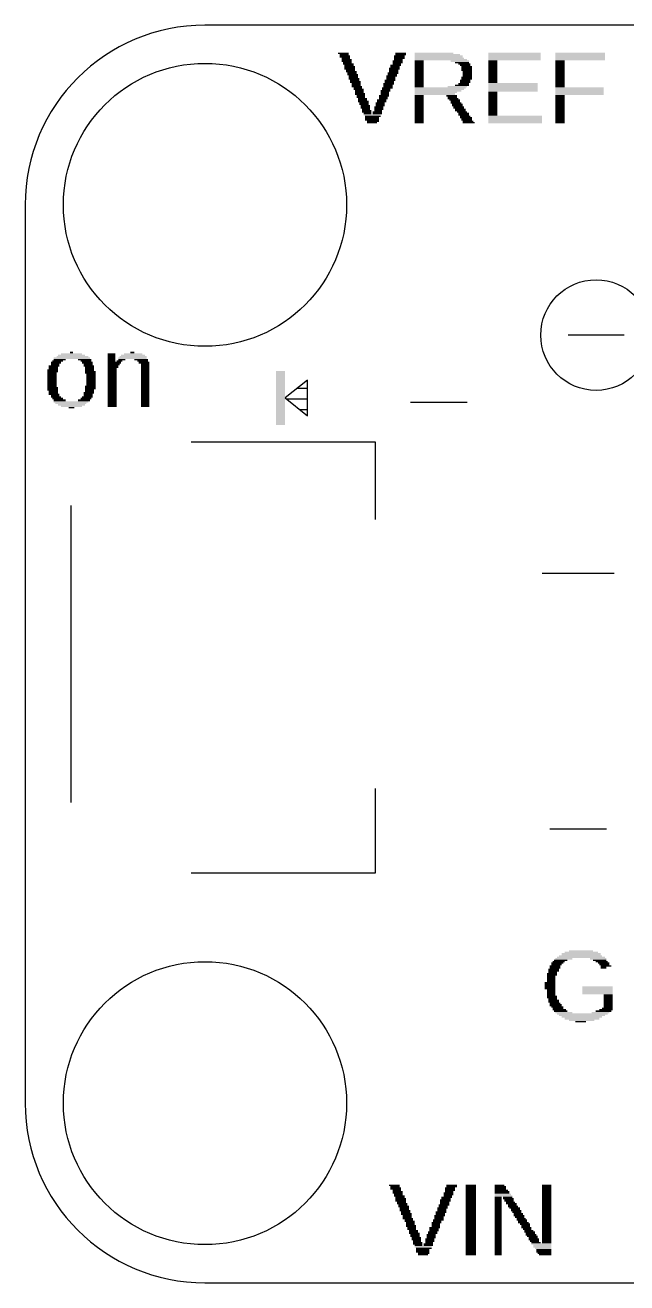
# Model space of a CAD drawing. Extents: x 0 to 25.4, y 0 to 17.8.
# Drawn here: x 0 to 8.5, y 0 to 17.78 of the extents above; entities that cross this region are included whole.
import ezdxf

# ---------------------------------------------------------------- set-up
doc = ezdxf.new("R2010")
doc.units = 0
for name, color, linetype in [('170', 40, 'CONTINUOUS'), ('20', 53, 'CONTINUOUS'), ('21', 53, 'CONTINUOUS')]:
    doc.layers.add(name, color=color, linetype=linetype)

# ---------------------------------------------------------------- blocks, each defined once
blk = doc.blocks.new('RECT')
blk.add_solid([(-0.5, -0.5), (0.5, -0.5), (-0.5, 0.5), (0.5, 0.5)])

msp = doc.modelspace()

# ---------------------------------------------------------------- linework, layer by layer
at = {"layer": '20'}
for p, q in [((22.86, 17.78), (2.54, 17.78)), ((0, 15.24), (0, 2.54)), ((2.54, 0), (22.86, 0))]:
    msp.add_line(p, q, dxfattribs=at)
for centre, start, end in [((2.54, 15.24), 90, 180), ((2.54, 2.54), 180, 270)]:
    msp.add_arc(centre, 2.54, start, end, dxfattribs=at)
at = {"layer": '21'}
for p, q in [((8.4613, 13.3985), (7.6676, 13.3985)), ((3.9878, 12.7635), (3.6703, 12.5095)), ((3.8449, 12.6492), (3.9878, 12.6492)), ((3.9878, 12.2555), (3.9878, 12.7635)), ((3.6703, 12.5095), (3.9878, 12.2555)), ((3.6862, 12.4968), (3.9878, 12.4968)), ((6.242, 12.446), (5.442, 12.446)), ((3.8767, 12.3444), (3.9878, 12.3444)), ((2.3445, 11.89), (4.9445, 11.89)), ((4.9445, 11.89), (4.9445, 10.79)), ((0.6445, 10.99), (0.6445, 6.79)), ((7.3025, 10.033), (8.3185, 10.033)), ((4.9445, 6.99), (4.9445, 5.79)), ((8.2105, 6.4135), (7.4105, 6.4135)), ((4.9445, 5.79), (2.3445, 5.79))]:
    msp.add_line(p, q, dxfattribs=at)
for centre, radius in [((2.54, 15.24), 2), ((8.0645, 13.3985), 0.7817), ((2.54, 2.54), 2)]:
    msp.add_circle(centre, radius, dxfattribs=at)

# ---------------------------------------------------------------- block references
at = {"layer": '170'}
for p, xscale, yscale in [((4.495, 17.381), 0.15, 0.02), ((4.505, 17.361), 0.13, 0.02), ((4.515, 17.336), 0.15, 0.03), ((4.53, 17.311), 0.12, 0.02), ((4.54, 17.291), 0.14, 0.02), ((4.54, 17.271), 0.14, 0.02), ((4.55, 17.251), 0.12, 0.02), ((5.26, 17.271), 0.14, 0.02), ((5.26, 17.251), 0.14, 0.02), ((5.285, 17.336), 0.15, 0.03), ((5.285, 17.311), 0.15, 0.02), ((5.27, 17.291), 0.12, 0.02), ((5.305, 17.381), 0.15, 0.02), ((5.305, 17.361), 0.15, 0.02), ((5.775, 17.381), 0.55, 0.02), ((5.82, 17.361), 0.64, 0.02), ((5.84, 17.336), 0.68, 0.03), ((5.85, 17.311), 0.7, 0.02), ((5.87, 17.291), 0.74, 0.02), ((5.565, 17.271), 0.13, 0.02), ((5.565, 17.251), 0.13, 0.02), ((6.14, 17.271), 0.26, 0.02), ((6.17, 17.251), 0.2, 0.02), ((6.91, 17.381), 0.74, 0.02), ((6.91, 17.361), 0.74, 0.02), ((6.91, 17.336), 0.74, 0.03), ((6.91, 17.311), 0.74, 0.02), ((6.91, 17.291), 0.74, 0.02), ((6.605, 17.271), 0.13, 0.02), ((6.605, 17.251), 0.13, 0.02), ((7.84, 17.381), 0.7, 0.02), ((7.84, 17.361), 0.7, 0.02), ((7.84, 17.336), 0.7, 0.03), ((7.84, 17.311), 0.7, 0.02), ((7.84, 17.291), 0.7, 0.02), ((7.555, 17.271), 0.13, 0.02), ((7.555, 17.251), 0.13, 0.02), ((4.565, 17.231), 0.15, 0.02), ((4.575, 17.211), 0.13, 0.02), ((4.585, 17.191), 0.15, 0.02), ((4.585, 17.166), 0.15, 0.03), ((4.595, 17.141), 0.13, 0.02), ((4.605, 17.121), 0.15, 0.02), ((4.615, 17.101), 0.13, 0.02), ((4.625, 17.081), 0.15, 0.02), ((4.635, 17.061), 0.13, 0.02), ((5.175, 17.061), 0.15, 0.02), ((5.195, 17.101), 0.15, 0.02), ((5.185, 17.081), 0.13, 0.02), ((5.215, 17.166), 0.15, 0.03), ((5.205, 17.141), 0.13, 0.02), ((5.205, 17.121), 0.13, 0.02), ((5.235, 17.211), 0.15, 0.02), ((5.225, 17.191), 0.13, 0.02), ((5.25, 17.231), 0.12, 0.02), ((5.565, 17.231), 0.13, 0.02), ((5.565, 17.211), 0.13, 0.02), ((5.565, 17.191), 0.13, 0.02), ((5.565, 17.166), 0.13, 0.03), ((5.565, 17.141), 0.13, 0.02), ((5.565, 17.121), 0.13, 0.02), ((5.565, 17.101), 0.13, 0.02), ((5.565, 17.081), 0.13, 0.02), ((5.565, 17.061), 0.13, 0.02), ((6.205, 17.231), 0.17, 0.02), ((6.215, 17.211), 0.15, 0.02), ((6.235, 17.191), 0.15, 0.02), ((6.235, 17.166), 0.15, 0.03), ((6.235, 17.141), 0.15, 0.02), ((6.245, 17.121), 0.13, 0.02), ((6.245, 17.101), 0.13, 0.02), ((6.245, 17.081), 0.13, 0.02), ((6.245, 17.061), 0.13, 0.02), ((6.605, 17.231), 0.13, 0.02), ((6.605, 17.211), 0.13, 0.02), ((6.605, 17.191), 0.13, 0.02), ((6.605, 17.166), 0.13, 0.03), ((6.605, 17.141), 0.13, 0.02), ((6.605, 17.121), 0.13, 0.02), ((6.605, 17.101), 0.13, 0.02), ((6.605, 17.081), 0.13, 0.02), ((6.605, 17.061), 0.13, 0.02), ((7.555, 17.231), 0.13, 0.02), ((7.555, 17.211), 0.13, 0.02), ((7.555, 17.191), 0.13, 0.02), ((7.555, 17.166), 0.13, 0.03), ((7.555, 17.141), 0.13, 0.02), ((7.555, 17.121), 0.13, 0.02), ((7.555, 17.101), 0.13, 0.02), ((7.555, 17.081), 0.13, 0.02), ((7.555, 17.061), 0.13, 0.02), ((4.635, 17.041), 0.13, 0.02), ((4.645, 17.021), 0.15, 0.02), ((4.655, 17.001), 0.13, 0.02), ((4.665, 16.976), 0.15, 0.03), ((4.675, 16.951), 0.13, 0.02), ((4.675, 16.931), 0.13, 0.02), ((4.685, 16.911), 0.15, 0.02), ((4.7, 16.891), 0.12, 0.02), ((5.115, 16.891), 0.15, 0.02), ((5.135, 16.951), 0.15, 0.02), ((5.125, 16.931), 0.13, 0.02), ((5.125, 16.911), 0.13, 0.02), ((5.155, 17.001), 0.15, 0.02), ((5.145, 16.976), 0.13, 0.03), ((5.165, 17.041), 0.13, 0.02), ((5.165, 17.021), 0.13, 0.02), ((5.565, 17.041), 0.13, 0.02), ((5.565, 17.021), 0.13, 0.02), ((5.565, 17.001), 0.13, 0.02), ((5.565, 16.976), 0.13, 0.03), ((5.565, 16.951), 0.13, 0.02), ((5.565, 16.931), 0.13, 0.02), ((5.565, 16.911), 0.13, 0.02), ((5.86, 16.891), 0.72, 0.02), ((6.105, 16.911), 0.27, 0.02), ((6.17, 16.931), 0.2, 0.02), ((6.195, 16.951), 0.15, 0.02), ((6.215, 17.001), 0.15, 0.02), ((6.215, 16.976), 0.15, 0.03), ((6.235, 17.041), 0.15, 0.02), ((6.235, 17.021), 0.15, 0.02), ((6.605, 17.041), 0.13, 0.02), ((6.605, 17.021), 0.13, 0.02), ((6.605, 17.001), 0.13, 0.02), ((6.605, 16.976), 0.13, 0.03), ((6.89, 16.951), 0.7, 0.02), ((6.89, 16.931), 0.7, 0.02), ((6.89, 16.911), 0.7, 0.02), ((6.89, 16.891), 0.7, 0.02), ((7.555, 17.041), 0.13, 0.02), ((7.555, 17.021), 0.13, 0.02), ((7.555, 17.001), 0.13, 0.02), ((7.555, 16.976), 0.13, 0.03), ((7.555, 16.951), 0.13, 0.02), ((7.555, 16.931), 0.13, 0.02), ((7.555, 16.911), 0.13, 0.02), ((7.83, 16.891), 0.68, 0.02), ((4.71, 16.871), 0.14, 0.02), ((4.72, 16.851), 0.12, 0.02), ((4.72, 16.831), 0.12, 0.02), ((4.73, 16.806), 0.14, 0.03), ((4.74, 16.781), 0.12, 0.02), ((4.74, 16.761), 0.12, 0.02), ((4.765, 16.741), 0.13, 0.02), ((4.765, 16.721), 0.13, 0.02), ((5.035, 16.721), 0.13, 0.02), ((5.07, 16.781), 0.14, 0.02), ((5.06, 16.761), 0.12, 0.02), ((5.06, 16.741), 0.12, 0.02), ((5.09, 16.851), 0.14, 0.02), ((5.08, 16.831), 0.12, 0.02), ((5.08, 16.806), 0.12, 0.03), ((5.1, 16.871), 0.12, 0.02), ((5.85, 16.871), 0.7, 0.02), ((5.83, 16.851), 0.66, 0.02), ((5.8, 16.831), 0.6, 0.02), ((5.785, 16.806), 0.57, 0.03), ((5.565, 16.781), 0.13, 0.02), ((5.565, 16.761), 0.13, 0.02), ((5.565, 16.741), 0.13, 0.02), ((5.565, 16.721), 0.13, 0.02), ((6.025, 16.781), 0.15, 0.02), ((6.035, 16.761), 0.13, 0.02), ((6.045, 16.741), 0.15, 0.02), ((6.065, 16.721), 0.15, 0.02), ((6.89, 16.871), 0.7, 0.02), ((6.89, 16.851), 0.7, 0.02), ((6.605, 16.831), 0.13, 0.02), ((6.605, 16.806), 0.13, 0.03), ((6.605, 16.781), 0.13, 0.02), ((6.605, 16.761), 0.13, 0.02), ((6.605, 16.741), 0.13, 0.02), ((6.605, 16.721), 0.13, 0.02), ((7.83, 16.871), 0.68, 0.02), ((7.83, 16.851), 0.68, 0.02), ((7.83, 16.831), 0.68, 0.02), ((7.83, 16.806), 0.68, 0.03), ((7.555, 16.781), 0.13, 0.02), ((7.555, 16.761), 0.13, 0.02), ((7.555, 16.741), 0.13, 0.02), ((7.555, 16.721), 0.13, 0.02), ((4.775, 16.701), 0.15, 0.02), ((4.785, 16.681), 0.13, 0.02), ((4.785, 16.661), 0.13, 0.02), ((4.805, 16.641), 0.13, 0.02), ((4.805, 16.616), 0.13, 0.03), ((4.815, 16.591), 0.11, 0.02), ((4.825, 16.571), 0.13, 0.02), ((4.825, 16.551), 0.13, 0.02), ((4.835, 16.531), 0.11, 0.02), ((4.975, 16.551), 0.13, 0.02), ((4.975, 16.531), 0.13, 0.02), ((4.995, 16.616), 0.13, 0.03), ((4.995, 16.591), 0.13, 0.02), ((4.985, 16.571), 0.11, 0.02), ((5.015, 16.681), 0.13, 0.02), ((5.015, 16.661), 0.13, 0.02), ((5.015, 16.641), 0.13, 0.02), ((5.035, 16.701), 0.13, 0.02), ((5.565, 16.701), 0.13, 0.02), ((5.565, 16.681), 0.13, 0.02), ((5.565, 16.661), 0.13, 0.02), ((5.565, 16.641), 0.13, 0.02), ((5.565, 16.616), 0.13, 0.03), ((5.565, 16.591), 0.13, 0.02), ((5.565, 16.571), 0.13, 0.02), ((5.565, 16.551), 0.13, 0.02), ((5.565, 16.531), 0.13, 0.02), ((6.075, 16.701), 0.13, 0.02), ((6.085, 16.681), 0.15, 0.02), ((6.105, 16.661), 0.15, 0.02), ((6.105, 16.641), 0.15, 0.02), ((6.125, 16.616), 0.15, 0.03), ((6.145, 16.591), 0.15, 0.02), ((6.145, 16.571), 0.15, 0.02), ((6.17, 16.551), 0.14, 0.02), ((6.195, 16.531), 0.15, 0.02), ((6.605, 16.701), 0.13, 0.02), ((6.605, 16.681), 0.13, 0.02), ((6.605, 16.661), 0.13, 0.02), ((6.605, 16.641), 0.13, 0.02), ((6.605, 16.616), 0.13, 0.03), ((6.605, 16.591), 0.13, 0.02), ((6.605, 16.571), 0.13, 0.02), ((6.605, 16.551), 0.13, 0.02), ((6.605, 16.531), 0.13, 0.02), ((7.555, 16.701), 0.13, 0.02), ((7.555, 16.681), 0.13, 0.02), ((7.555, 16.661), 0.13, 0.02), ((7.555, 16.641), 0.13, 0.02), ((7.555, 16.616), 0.13, 0.03), ((7.555, 16.591), 0.13, 0.02), ((7.555, 16.571), 0.13, 0.02), ((7.555, 16.551), 0.13, 0.02), ((7.555, 16.531), 0.13, 0.02), ((4.9, 16.511), 0.24, 0.02), ((4.91, 16.491), 0.22, 0.02), ((4.9, 16.471), 0.2, 0.02), ((4.9, 16.446), 0.2, 0.03), ((4.915, 16.421), 0.17, 0.02), ((4.9, 16.401), 0.14, 0.02), ((5.565, 16.511), 0.13, 0.02), ((5.565, 16.491), 0.13, 0.02), ((5.565, 16.471), 0.13, 0.02), ((5.565, 16.446), 0.13, 0.03), ((5.565, 16.421), 0.13, 0.02), ((5.565, 16.401), 0.13, 0.02), ((6.195, 16.511), 0.15, 0.02), ((6.215, 16.491), 0.15, 0.02), ((6.225, 16.471), 0.17, 0.02), ((6.235, 16.446), 0.15, 0.03), ((6.255, 16.421), 0.15, 0.02), ((6.265, 16.401), 0.17, 0.02), ((6.605, 16.511), 0.13, 0.02), ((6.92, 16.491), 0.76, 0.02), ((6.92, 16.471), 0.76, 0.02), ((6.92, 16.446), 0.76, 0.03), ((6.92, 16.421), 0.76, 0.02), ((6.92, 16.401), 0.76, 0.02), ((7.555, 16.511), 0.13, 0.02), ((7.555, 16.491), 0.13, 0.02), ((7.555, 16.471), 0.13, 0.02), ((7.555, 16.446), 0.13, 0.03), ((7.555, 16.421), 0.13, 0.02), ((7.555, 16.401), 0.13, 0.02), ((0.654, 13.1525), 0.04, 0.02), ((1.514, 13.1525), 0.06, 0.02), ((0.434, 13.0075), 0.14, 0.03), ((0.424, 12.9825), 0.12, 0.02), ((0.459, 13.0325), 0.15, 0.02), ((0.659, 13.0725), 0.51, 0.02), ((0.489, 13.0525), 0.17, 0.02), ((0.669, 13.0925), 0.45, 0.02), ((0.654, 13.1125), 0.38, 0.02), ((0.654, 13.1325), 0.3, 0.02), ((0.839, 13.0525), 0.19, 0.02), ((0.859, 13.0325), 0.15, 0.02), ((0.879, 13.0075), 0.15, 0.03), ((0.889, 12.9825), 0.13, 0.02), ((1.219, 13.1325), 0.11, 0.02), ((1.219, 13.1125), 0.11, 0.02), ((1.219, 13.0925), 0.11, 0.02), ((1.219, 13.0725), 0.11, 0.02), ((1.219, 13.0525), 0.11, 0.02), ((1.219, 13.0325), 0.11, 0.02), ((1.259, 13.0075), 0.19, 0.03), ((1.249, 12.9825), 0.17, 0.02), ((1.334, 13.0325), 0.08, 0.02), ((1.514, 13.0725), 0.4, 0.02), ((1.364, 13.0525), 0.1, 0.02), ((1.524, 13.0925), 0.38, 0.02), ((1.524, 13.1125), 0.34, 0.02), ((1.524, 13.1325), 0.26, 0.02), ((1.639, 13.0525), 0.19, 0.02), ((1.659, 13.0325), 0.15, 0.02), ((1.679, 13.0075), 0.15, 0.03), ((1.694, 12.9825), 0.12, 0.02), ((0.389, 12.9025), 0.15, 0.02), ((0.389, 12.8825), 0.15, 0.02), ((0.379, 12.8625), 0.13, 0.02), ((0.379, 12.8375), 0.13, 0.03), ((0.379, 12.8125), 0.13, 0.02), ((0.379, 12.7925), 0.13, 0.02), ((0.409, 12.9625), 0.15, 0.02), ((0.399, 12.9425), 0.13, 0.02), ((0.399, 12.9225), 0.13, 0.02), ((0.899, 12.9625), 0.15, 0.02), ((0.909, 12.9425), 0.13, 0.02), ((0.909, 12.9225), 0.13, 0.02), ((0.909, 12.9025), 0.13, 0.02), ((0.919, 12.8825), 0.15, 0.02), ((0.919, 12.8625), 0.15, 0.02), ((0.929, 12.8375), 0.13, 0.03), ((0.929, 12.8125), 0.13, 0.02), ((0.929, 12.7925), 0.13, 0.02), ((1.239, 12.9625), 0.15, 0.02), ((1.239, 12.9425), 0.15, 0.02), ((1.229, 12.9225), 0.13, 0.02), ((1.229, 12.9025), 0.13, 0.02), ((1.229, 12.8825), 0.13, 0.02), ((1.229, 12.8625), 0.13, 0.02), ((1.229, 12.8375), 0.13, 0.03), ((1.229, 12.8125), 0.13, 0.02), ((1.229, 12.7925), 0.13, 0.02), ((1.694, 12.9625), 0.12, 0.02), ((1.694, 12.9425), 0.12, 0.02), ((1.694, 12.9225), 0.12, 0.02), ((1.694, 12.9025), 0.12, 0.02), ((1.694, 12.8825), 0.12, 0.02), ((1.694, 12.8625), 0.12, 0.02), ((1.694, 12.8375), 0.12, 0.03), ((1.694, 12.8125), 0.12, 0.02), ((1.694, 12.7925), 0.12, 0.02), ((0.379, 12.7725), 0.13, 0.02), ((0.379, 12.7525), 0.13, 0.02), ((0.379, 12.7325), 0.13, 0.02), ((0.379, 12.7125), 0.13, 0.02), ((0.379, 12.6925), 0.13, 0.02), ((0.379, 12.6725), 0.13, 0.02), ((0.389, 12.6475), 0.15, 0.03), ((0.389, 12.6225), 0.15, 0.02), ((0.919, 12.6725), 0.15, 0.02), ((0.919, 12.6475), 0.15, 0.03), ((0.909, 12.6225), 0.13, 0.02), ((0.929, 12.7725), 0.13, 0.02), ((0.929, 12.7525), 0.13, 0.02), ((0.929, 12.7325), 0.13, 0.02), ((0.929, 12.7125), 0.13, 0.02), ((0.929, 12.6925), 0.13, 0.02), ((1.229, 12.7725), 0.13, 0.02), ((1.229, 12.7525), 0.13, 0.02), ((1.229, 12.7325), 0.13, 0.02), ((1.229, 12.7125), 0.13, 0.02), ((1.229, 12.6925), 0.13, 0.02), ((1.229, 12.6725), 0.13, 0.02), ((1.229, 12.6475), 0.13, 0.03), ((1.229, 12.6225), 0.13, 0.02), ((1.694, 12.7725), 0.12, 0.02), ((1.694, 12.7525), 0.12, 0.02), ((1.694, 12.7325), 0.12, 0.02), ((1.694, 12.7125), 0.12, 0.02), ((1.694, 12.6925), 0.12, 0.02), ((1.694, 12.6725), 0.12, 0.02), ((1.694, 12.6475), 0.12, 0.03), ((1.694, 12.6225), 0.12, 0.02), ((0.399, 12.6025), 0.13, 0.02), ((0.399, 12.5825), 0.13, 0.02), ((0.409, 12.5625), 0.15, 0.02), ((0.424, 12.5425), 0.12, 0.02), ((0.434, 12.5225), 0.14, 0.02), ((0.459, 12.5025), 0.15, 0.02), ((0.489, 12.4775), 0.17, 0.03), ((0.649, 12.4525), 0.49, 0.02), ((0.829, 12.4775), 0.17, 0.03), ((0.859, 12.5025), 0.15, 0.02), ((0.879, 12.5225), 0.15, 0.02), ((0.899, 12.5825), 0.15, 0.02), ((0.889, 12.5625), 0.13, 0.02), ((0.889, 12.5425), 0.13, 0.02), ((0.909, 12.6025), 0.13, 0.02), ((1.229, 12.6025), 0.13, 0.02), ((1.229, 12.5825), 0.13, 0.02), ((1.229, 12.5625), 0.13, 0.02), ((1.229, 12.5425), 0.13, 0.02), ((1.229, 12.5225), 0.13, 0.02), ((1.229, 12.5025), 0.13, 0.02), ((1.229, 12.4775), 0.13, 0.03), ((1.229, 12.4525), 0.13, 0.02), ((1.694, 12.6025), 0.12, 0.02), ((1.694, 12.5825), 0.12, 0.02), ((1.694, 12.5625), 0.12, 0.02), ((1.694, 12.5425), 0.12, 0.02), ((1.694, 12.5225), 0.12, 0.02), ((1.694, 12.5025), 0.12, 0.02), ((1.694, 12.4775), 0.12, 0.03), ((1.694, 12.4525), 0.12, 0.02), ((0.644, 12.4325), 0.44, 0.02), ((0.654, 12.4125), 0.38, 0.02), ((0.654, 12.3925), 0.3, 0.02), ((0.654, 12.3725), 0.08, 0.02), ((1.229, 12.4325), 0.13, 0.02), ((1.229, 12.4125), 0.13, 0.02), ((1.229, 12.3925), 0.13, 0.02), ((1.694, 12.4325), 0.12, 0.02), ((1.694, 12.4125), 0.12, 0.02), ((1.694, 12.3925), 0.12, 0.02), ((7.845, 4.621), 0.61, 0.02), ((7.855, 4.646), 0.55, 0.03), ((7.855, 4.671), 0.47, 0.02), ((7.85, 4.691), 0.34, 0.02), ((7.485, 4.481), 0.15, 0.02), ((7.485, 4.456), 0.15, 0.03), ((7.515, 4.521), 0.17, 0.02), ((7.505, 4.501), 0.15, 0.02), ((7.535, 4.541), 0.17, 0.02), ((7.565, 4.561), 0.19, 0.02), ((7.61, 4.581), 0.24, 0.02), ((7.85, 4.601), 0.68, 0.02), ((8.095, 4.581), 0.23, 0.02), ((8.115, 4.561), 0.19, 0.02), ((8.145, 4.541), 0.17, 0.02), ((8.17, 4.521), 0.16, 0.02), ((8.18, 4.501), 0.14, 0.02), ((8.205, 4.481), 0.15, 0.02), ((8.17, 4.456), 0.08, 0.03), ((7.44, 4.371), 0.14, 0.02), ((7.44, 4.351), 0.14, 0.02), ((7.43, 4.331), 0.12, 0.02), ((7.43, 4.311), 0.12, 0.02), ((7.43, 4.286), 0.12, 0.03), ((7.43, 4.261), 0.12, 0.02), ((7.465, 4.431), 0.15, 0.02), ((7.465, 4.411), 0.15, 0.02), ((7.45, 4.391), 0.12, 0.02), ((7.415, 4.241), 0.15, 0.02), ((7.415, 4.221), 0.15, 0.02), ((7.415, 4.201), 0.15, 0.02), ((7.415, 4.181), 0.15, 0.02), ((7.415, 4.161), 0.15, 0.02), ((7.43, 4.141), 0.12, 0.02), ((7.43, 4.121), 0.12, 0.02), ((7.43, 4.096), 0.12, 0.03), ((8.085, 4.181), 0.43, 0.02), ((8.085, 4.161), 0.43, 0.02), ((8.085, 4.141), 0.43, 0.02), ((8.085, 4.121), 0.43, 0.02), ((8.085, 4.096), 0.43, 0.03), ((7.43, 4.071), 0.12, 0.02), ((7.44, 4.051), 0.14, 0.02), ((7.44, 4.031), 0.14, 0.02), ((7.45, 4.011), 0.12, 0.02), ((7.465, 3.991), 0.15, 0.02), ((7.465, 3.971), 0.15, 0.02), ((7.485, 3.951), 0.15, 0.02), ((7.495, 3.926), 0.17, 0.03), ((8.235, 4.071), 0.13, 0.02), ((8.235, 4.051), 0.13, 0.02), ((8.235, 4.031), 0.13, 0.02), ((8.235, 4.011), 0.13, 0.02), ((8.235, 3.991), 0.13, 0.02), ((8.235, 3.971), 0.13, 0.02), ((8.235, 3.951), 0.13, 0.02), ((8.235, 3.926), 0.13, 0.03), ((7.515, 3.901), 0.17, 0.02), ((7.525, 3.881), 0.15, 0.02), ((7.545, 3.861), 0.19, 0.02), ((7.565, 3.841), 0.19, 0.02), ((7.61, 3.821), 0.24, 0.02), ((7.87, 3.801), 0.72, 0.02), ((7.865, 3.781), 0.65, 0.02), ((7.865, 3.761), 0.57, 0.02), ((7.865, 3.736), 0.49, 0.03), ((8.125, 3.821), 0.25, 0.02), ((8.17, 3.841), 0.22, 0.02), ((8.205, 3.861), 0.19, 0.02), ((8.225, 3.881), 0.15, 0.02), ((8.235, 3.901), 0.13, 0.02), ((7.86, 3.711), 0.36, 0.02), ((7.845, 3.691), 0.15, 0.02), ((5.215, 1.379), 0.15, 0.02), ((5.225, 1.359), 0.13, 0.02), ((5.235, 1.334), 0.15, 0.03), ((5.25, 1.309), 0.12, 0.02), ((5.26, 1.289), 0.14, 0.02), ((5.26, 1.269), 0.14, 0.02), ((5.27, 1.249), 0.12, 0.02), ((5.98, 1.269), 0.14, 0.02), ((5.98, 1.249), 0.14, 0.02), ((6, 1.334), 0.14, 0.03), ((6, 1.309), 0.14, 0.02), ((5.99, 1.289), 0.12, 0.02), ((6.025, 1.379), 0.15, 0.02), ((6.025, 1.359), 0.15, 0.02), ((6.295, 1.379), 0.15, 0.02), ((6.295, 1.359), 0.15, 0.02), ((6.295, 1.334), 0.15, 0.03), ((6.295, 1.309), 0.15, 0.02), ((6.295, 1.289), 0.15, 0.02), ((6.295, 1.269), 0.15, 0.02), ((6.295, 1.249), 0.15, 0.02), ((6.7, 1.379), 0.14, 0.02), ((6.71, 1.359), 0.16, 0.02), ((6.71, 1.334), 0.16, 0.03), ((6.725, 1.309), 0.19, 0.02), ((6.735, 1.289), 0.21, 0.02), ((6.735, 1.269), 0.21, 0.02), ((6.745, 1.249), 0.23, 0.02), ((7.365, 1.379), 0.13, 0.02), ((7.365, 1.359), 0.13, 0.02), ((7.365, 1.334), 0.13, 0.03), ((7.365, 1.309), 0.13, 0.02), ((7.365, 1.289), 0.13, 0.02), ((7.365, 1.269), 0.13, 0.02), ((7.365, 1.249), 0.13, 0.02), ((5.285, 1.229), 0.15, 0.02), ((5.295, 1.209), 0.13, 0.02), ((5.305, 1.189), 0.15, 0.02), ((5.305, 1.164), 0.15, 0.03), ((5.315, 1.139), 0.13, 0.02), ((5.325, 1.119), 0.15, 0.02), ((5.335, 1.099), 0.13, 0.02), ((5.345, 1.079), 0.15, 0.02), ((5.355, 1.059), 0.13, 0.02), ((5.895, 1.059), 0.15, 0.02), ((5.915, 1.099), 0.15, 0.02), ((5.905, 1.079), 0.13, 0.02), ((5.935, 1.164), 0.15, 0.03), ((5.925, 1.139), 0.13, 0.02), ((5.925, 1.119), 0.13, 0.02), ((5.955, 1.209), 0.15, 0.02), ((5.945, 1.189), 0.13, 0.02), ((5.97, 1.229), 0.12, 0.02), ((6.295, 1.229), 0.15, 0.02), ((6.295, 1.209), 0.15, 0.02), ((6.295, 1.189), 0.15, 0.02), ((6.295, 1.164), 0.15, 0.03), ((6.295, 1.139), 0.15, 0.02), ((6.295, 1.119), 0.15, 0.02), ((6.295, 1.099), 0.15, 0.02), ((6.295, 1.079), 0.15, 0.02), ((6.295, 1.059), 0.15, 0.02), ((6.755, 1.229), 0.25, 0.02), ((6.68, 1.209), 0.1, 0.02), ((6.68, 1.189), 0.1, 0.02), ((6.68, 1.164), 0.1, 0.03), ((6.68, 1.139), 0.1, 0.02), ((6.68, 1.119), 0.1, 0.02), ((6.68, 1.099), 0.1, 0.02), ((6.68, 1.079), 0.1, 0.02), ((6.68, 1.059), 0.1, 0.02), ((6.815, 1.209), 0.13, 0.02), ((6.825, 1.189), 0.15, 0.02), ((6.835, 1.164), 0.13, 0.03), ((6.855, 1.139), 0.13, 0.02), ((6.865, 1.119), 0.15, 0.02), ((6.88, 1.099), 0.12, 0.02), ((6.89, 1.079), 0.14, 0.02), ((6.915, 1.059), 0.15, 0.02), ((7.365, 1.229), 0.13, 0.02), ((7.365, 1.209), 0.13, 0.02), ((7.365, 1.189), 0.13, 0.02), ((7.365, 1.164), 0.13, 0.03), ((7.365, 1.139), 0.13, 0.02), ((7.365, 1.119), 0.13, 0.02), ((7.365, 1.099), 0.13, 0.02), ((7.365, 1.079), 0.13, 0.02), ((7.365, 1.059), 0.13, 0.02), ((5.355, 1.039), 0.13, 0.02), ((5.365, 1.019), 0.15, 0.02), ((5.375, 0.999), 0.13, 0.02), ((5.385, 0.974), 0.15, 0.03), ((5.395, 0.949), 0.13, 0.02), ((5.395, 0.929), 0.13, 0.02), ((5.405, 0.909), 0.15, 0.02), ((5.42, 0.889), 0.12, 0.02), ((5.835, 0.889), 0.15, 0.02), ((5.855, 0.949), 0.15, 0.02), ((5.845, 0.929), 0.13, 0.02), ((5.845, 0.909), 0.13, 0.02), ((5.875, 0.999), 0.15, 0.02), ((5.865, 0.974), 0.13, 0.03), ((5.885, 1.039), 0.13, 0.02), ((5.885, 1.019), 0.13, 0.02), ((6.295, 1.039), 0.15, 0.02), ((6.295, 1.019), 0.15, 0.02), ((6.295, 0.999), 0.15, 0.02), ((6.295, 0.974), 0.15, 0.03), ((6.295, 0.949), 0.15, 0.02), ((6.295, 0.929), 0.15, 0.02), ((6.295, 0.909), 0.15, 0.02), ((6.295, 0.889), 0.15, 0.02), ((6.68, 1.039), 0.1, 0.02), ((6.68, 1.019), 0.1, 0.02), ((6.68, 0.999), 0.1, 0.02), ((6.68, 0.974), 0.1, 0.03), ((6.68, 0.949), 0.1, 0.02), ((6.68, 0.929), 0.1, 0.02), ((6.68, 0.909), 0.1, 0.02), ((6.68, 0.889), 0.1, 0.02), ((6.925, 1.039), 0.13, 0.02), ((6.935, 1.019), 0.15, 0.02), ((6.945, 0.999), 0.13, 0.02), ((6.965, 0.974), 0.13, 0.03), ((6.975, 0.949), 0.15, 0.02), ((6.985, 0.929), 0.13, 0.02), ((7.005, 0.909), 0.13, 0.02), ((7.015, 0.889), 0.15, 0.02), ((7.365, 1.039), 0.13, 0.02), ((7.365, 1.019), 0.13, 0.02), ((7.365, 0.999), 0.13, 0.02), ((7.365, 0.974), 0.13, 0.03), ((7.365, 0.949), 0.13, 0.02), ((7.365, 0.929), 0.13, 0.02), ((7.365, 0.909), 0.13, 0.02), ((7.365, 0.889), 0.13, 0.02), ((5.43, 0.869), 0.14, 0.02), ((5.44, 0.849), 0.12, 0.02), ((5.44, 0.829), 0.12, 0.02), ((5.45, 0.804), 0.14, 0.03), ((5.46, 0.779), 0.12, 0.02), ((5.46, 0.759), 0.12, 0.02), ((5.485, 0.739), 0.13, 0.02), ((5.485, 0.719), 0.13, 0.02), ((5.755, 0.719), 0.13, 0.02), ((5.785, 0.779), 0.15, 0.02), ((5.775, 0.759), 0.13, 0.02), ((5.775, 0.739), 0.13, 0.02), ((5.81, 0.849), 0.14, 0.02), ((5.8, 0.829), 0.12, 0.02), ((5.8, 0.804), 0.12, 0.03), ((5.82, 0.869), 0.12, 0.02), ((6.295, 0.869), 0.15, 0.02), ((6.295, 0.849), 0.15, 0.02), ((6.295, 0.829), 0.15, 0.02), ((6.295, 0.804), 0.15, 0.03), ((6.295, 0.779), 0.15, 0.02), ((6.295, 0.759), 0.15, 0.02), ((6.295, 0.739), 0.15, 0.02), ((6.295, 0.719), 0.15, 0.02), ((6.68, 0.869), 0.1, 0.02), ((6.68, 0.849), 0.1, 0.02), ((6.68, 0.829), 0.1, 0.02), ((6.68, 0.804), 0.1, 0.03), ((6.68, 0.779), 0.1, 0.02), ((6.68, 0.759), 0.1, 0.02), ((6.68, 0.739), 0.1, 0.02), ((6.68, 0.719), 0.1, 0.02), ((7.025, 0.869), 0.13, 0.02), ((7.035, 0.849), 0.15, 0.02), ((7.06, 0.829), 0.14, 0.02), ((7.07, 0.804), 0.12, 0.03), ((7.08, 0.779), 0.14, 0.02), ((7.09, 0.759), 0.12, 0.02), ((7.115, 0.739), 0.13, 0.02), ((7.125, 0.719), 0.15, 0.02), ((7.365, 0.869), 0.13, 0.02), ((7.365, 0.849), 0.13, 0.02), ((7.365, 0.829), 0.13, 0.02), ((7.365, 0.804), 0.13, 0.03), ((7.365, 0.779), 0.13, 0.02), ((7.365, 0.759), 0.13, 0.02), ((7.365, 0.739), 0.13, 0.02), ((7.365, 0.719), 0.13, 0.02), ((5.495, 0.699), 0.15, 0.02), ((5.505, 0.679), 0.13, 0.02), ((5.505, 0.659), 0.13, 0.02), ((5.525, 0.639), 0.13, 0.02), ((5.525, 0.614), 0.13, 0.03), ((5.535, 0.589), 0.11, 0.02), ((5.545, 0.569), 0.13, 0.02), ((5.545, 0.549), 0.13, 0.02), ((5.555, 0.529), 0.11, 0.02), ((5.695, 0.549), 0.13, 0.02), ((5.695, 0.529), 0.13, 0.02), ((5.715, 0.614), 0.13, 0.03), ((5.715, 0.589), 0.13, 0.02), ((5.705, 0.569), 0.11, 0.02), ((5.735, 0.679), 0.13, 0.02), ((5.735, 0.659), 0.13, 0.02), ((5.735, 0.639), 0.13, 0.02), ((5.755, 0.699), 0.13, 0.02), ((6.295, 0.699), 0.15, 0.02), ((6.295, 0.679), 0.15, 0.02), ((6.295, 0.659), 0.15, 0.02), ((6.295, 0.639), 0.15, 0.02), ((6.295, 0.614), 0.15, 0.03), ((6.295, 0.589), 0.15, 0.02), ((6.295, 0.569), 0.15, 0.02), ((6.295, 0.549), 0.15, 0.02), ((6.295, 0.529), 0.15, 0.02), ((6.68, 0.699), 0.1, 0.02), ((6.68, 0.679), 0.1, 0.02), ((6.68, 0.659), 0.1, 0.02), ((6.68, 0.639), 0.1, 0.02), ((6.68, 0.614), 0.1, 0.03), ((6.68, 0.589), 0.1, 0.02), ((6.68, 0.569), 0.1, 0.02), ((6.68, 0.549), 0.1, 0.02), ((6.68, 0.529), 0.1, 0.02), ((7.135, 0.699), 0.13, 0.02), ((7.145, 0.679), 0.15, 0.02), ((7.165, 0.659), 0.15, 0.02), ((7.175, 0.639), 0.13, 0.02), ((7.185, 0.614), 0.15, 0.03), ((7.195, 0.589), 0.13, 0.02), ((7.215, 0.569), 0.13, 0.02), ((7.29, 0.549), 0.28, 0.02), ((7.305, 0.529), 0.25, 0.02), ((7.365, 0.699), 0.13, 0.02), ((7.365, 0.679), 0.13, 0.02), ((7.365, 0.659), 0.13, 0.02), ((7.365, 0.639), 0.13, 0.02), ((7.365, 0.614), 0.13, 0.03), ((7.365, 0.589), 0.13, 0.02), ((7.365, 0.569), 0.13, 0.02), ((5.62, 0.509), 0.24, 0.02), ((5.63, 0.489), 0.22, 0.02), ((5.615, 0.469), 0.19, 0.02), ((5.615, 0.444), 0.19, 0.03), ((5.63, 0.419), 0.16, 0.02), ((5.62, 0.399), 0.14, 0.02), ((6.295, 0.509), 0.15, 0.02), ((6.295, 0.489), 0.15, 0.02), ((6.295, 0.469), 0.15, 0.02), ((6.295, 0.444), 0.15, 0.03), ((6.295, 0.419), 0.15, 0.02), ((6.295, 0.399), 0.15, 0.02), ((6.68, 0.509), 0.1, 0.02), ((6.68, 0.489), 0.1, 0.02), ((6.68, 0.469), 0.1, 0.02), ((6.68, 0.444), 0.1, 0.03), ((6.68, 0.419), 0.1, 0.02), ((6.68, 0.399), 0.1, 0.02), ((7.305, 0.509), 0.25, 0.02), ((7.315, 0.489), 0.23, 0.02), ((7.325, 0.469), 0.21, 0.02), ((7.325, 0.444), 0.21, 0.03), ((7.335, 0.419), 0.19, 0.02), ((7.345, 0.399), 0.17, 0.02)]:
    msp.add_blockref('RECT', p, dxfattribs=dict(at, xscale=xscale, yscale=yscale))
at = {"layer": '21', "xscale": 0.762, "yscale": 0.127, "rotation": 90}
msp.add_blockref('RECT', (3.6068, 12.5095), dxfattribs=at)

doc.saveas('drawing.dxf')
